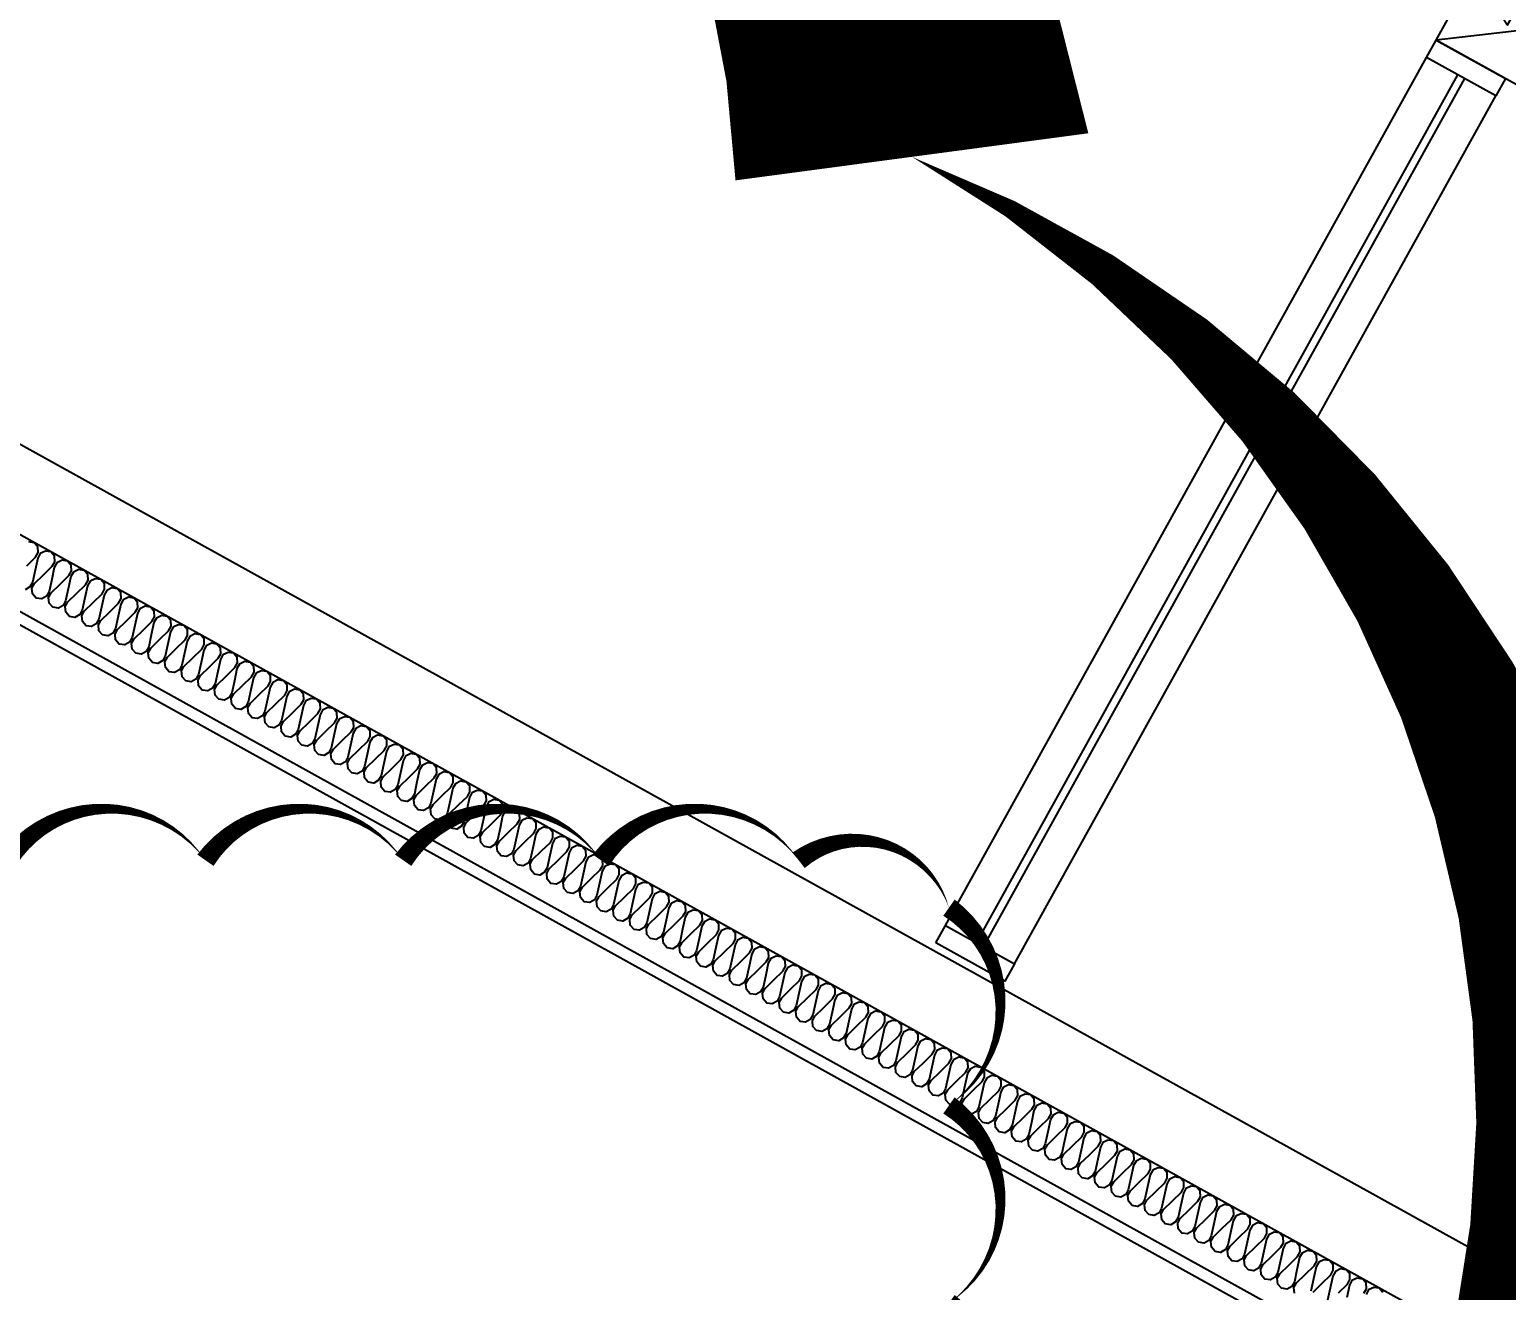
# Model space of a CAD drawing. Header units: millimetres. Extents: x -21000 to 567700, y 435000 to 850800.
# Drawn here: x 262007 to 265741, y 591415 to 594603 of the extents above; entities that cross this region are included whole.
import ezdxf
from ezdxf.xclip import XClip

# ---------------------------------------------------------------- set-up
doc = ezdxf.new("R2010")
doc.units = ezdxf.units.MM
doc.header["$LTSCALE"] = 700
doc.header["$XCLIPFRAME"] = 2
doc.layers.get('0').update_dxf_attribs({"color": 2})
doc.layers.get('Defpoints').update_dxf_attribs({"color": 171})
for name, color, linetype in [('AB_Pbase$0$ELE9', 9, 'Continuous'), ('AB_Pbase$0$FIN', 6, 'Continuous'), ('AB_Pbase$0$HAT-BR', 5, 'Continuous'), ('AB_Pbase$0$INS', 8, 'Continuous'), ('AB_Pbase$0$WIN', 4, 'Continuous')]:
    doc.layers.add(name, color=color, linetype=linetype)
doc.layers.add('AB_Pbase$0$주차장기둥$0$DEFPOINT', color=247, linetype='Continuous', plot=False)
doc.styles.add('AB_Pbase$0$주차장기둥$0$맑은 고딕', font='')
doc.styles.get('AB_Pbase$0$주차장기둥$0$맑은 고딕').set_extended_font_data('Dotum')

# ---------------------------------------------------------------- blocks, each defined once
blk = doc.blocks.new('AB_Pbase$0$AB_Pbase_지하1층_골조')
for p, q in [((265775.3, 591451.7), (259784.1, 594772.7)), ((265503.4, 591373.8), (259687.2, 594597.8))]:
    blk.add_line(p, q)
blk = doc.blocks.new('AB_Pbase$0$주차장기둥$0$p기둥 5x7')
blk.add_lwpolyline([(-250, 350), (250, 350), (250, -350), (-250, -350)], close=True)
at = {"layer": 'AB_Pbase$0$주차장기둥$0$DEFPOINT'}
for p, q in [((250, 350), (-250, -350)), ((-250, 350), (250, -350))]:
    blk.add_line(p, q, dxfattribs=at)
at = {"layer": 'AB_Pbase$0$주차장기둥$0$DEFPOINT', "color": 6, "style": 'AB_Pbase$0$주차장기둥$0$맑은 고딕'}
for s, height, p in [('C1', 100, (-24.4, -160.2)), ('5x7', 50, (28.8, -258.5))]:
    blk.add_text(s, height=height, rotation=0, dxfattribs=at).set_placement(p)
blk = doc.blocks.new('AB_Pbase$0$주차장기둥')
at = {"rotation": 271.9999981018843}
blk.add_blockref('AB_Pbase$0$주차장기둥$0$p기둥 5x7', (1079.2, 64409.2), dxfattribs=at)
blk = doc.blocks.new('AB_Pbase')
at = {"layer": 'AB_Pbase$0$HAT-BR'}
h = blk.add_hatch(dxfattribs=at)
h.set_pattern_fill('ANSI31', color=256, scale=20, angle=145)
h.paths.add_polyline_path([(235929.4, 604527.6), (236063.8, 604661.9), (238153, 602571.6), (240063.6, 606018.4), (240229.8, 605926.3), (238280.5, 602409.7), (237010.4, 601140.3), (237826.9, 600323.4), (237692.5, 600189.1), (236741.7, 601140.4), (238029, 602427)])
h.paths.add_polyline_path([(238632.8, 599517.1), (232550.1, 593437.5), (232684.4, 593303.2), (238767.1, 599382.7)])
h.paths.add_polyline_path([(239573, 598576.4), (244422.5, 593724.3), (238339.7, 587644.8), (238205.4, 587779.2), (244153.8, 593724.4), (239438.6, 598442)])
h.paths.add_polyline_path([(253366.3, 576146.8), (254890.9, 574621.3), (254756.5, 574487), (253231.9, 576012.5)], flags=17)
h.paths.add_polyline_path([(246954.3, 581883.1), (245525.6, 580455.2), (245391.3, 580589.5), (246820, 582017.5)])
h.paths.add_polyline_path([(247173.6, 582371), (252407.6, 587602.2), (252541.9, 587467.8), (247308, 582236.6)])
h.paths.add_polyline_path([(260580.1, 582120.7), (261142.4, 583135.1), (260976.2, 583227.2), (260414, 582212.8)], flags=17)
h.paths.add_polyline_path([(263886.9, 576046.1), (264234.4, 575698.5), (264194.3, 575658.4), (265114.4, 575148.5), (265206.5, 575314.6)])
edge = h.paths.add_edge_path()
edge.add_line((263638.9, 581842.7), (261303.6, 583137.2))
edge.add_line((261303.6, 583137.2), (261395.8, 583303.3))
edge.add_line((261395.8, 583303.3), (265930.7, 580789.6))
edge.add_line((265930.7, 580789.6), (269809.1, 587786.6))
edge.add_line((269809.1, 587786.6), (269975.3, 587694.4))
edge.add_line((269975.3, 587694.4), (266096.8, 580697.5))
edge.add_line((266096.8, 580697.5), (266534.1, 580455.1))
edge.add_line((266534.1, 580455.1), (266442, 580288.9))
edge.add_line((266442, 580288.9), (263805.1, 581750.6))
edge.add_line((263638.9, 581842.7), (262485.1, 579761.3))
edge.add_line((263805.1, 581750.6), (261405.4, 577421.6))
edge.add_line((262393, 579595.1), (259935.3, 580957.4))
edge.add_line((262485.1, 579761.3), (259861.3, 581215.7))
edge.add_line((262393, 579595.1), (261239.3, 577513.7))
edge.add_line((259861.3, 581215.7), (259168.1, 579965.2))
edge.add_line((259334.3, 579873.1), (259168.1, 579965.2))
edge.add_line((259935.3, 580957.4), (259334.3, 579873.1))
edge.add_line((261239.3, 577513.7), (258615.4, 578968.1))
edge.add_line((258615.4, 578968.1), (258523.3, 578802))
edge.add_line((258523.3, 578802), (263739.4, 575910.6))
edge.add_line((263739.4, 575910.6), (263879.2, 576050.4))
edge.add_line((263879.2, 576050.4), (261405.4, 577421.6))
edge = h.paths.add_edge_path()
edge.add_line((273761.7, 610263.5), (273411.9, 610457.4))
edge.add_line((273411.9, 610457.4), (273281, 610221.2))
edge.add_line((273281, 610221.2), (271837.9, 611021.2))
edge.add_line((271837.9, 611021.2), (270579.8, 608751.5))
edge.add_line((270579.8, 608751.5), (267899.1, 610237.5))
edge.add_line((267899.1, 610237.5), (268345.1, 611042.1))
edge.add_line((268345.1, 611042.1), (267907.8, 611284.5))
edge.add_line((267907.8, 611284.5), (267461.8, 610479.9))
edge.add_line((267461.8, 610479.9), (264676.1, 612024))
edge.add_line((264676.1, 612024), (266867.4, 615977.3))
edge.add_line((266867.4, 615977.3), (266701.3, 616069.4))
edge.add_line((266701.3, 616069.4), (265295.3, 613533))
edge.add_line((265295.3, 613533), (264945.5, 613726.9))
edge.add_line((264945.5, 613726.9), (264853.4, 613560.7))
edge.add_line((264853.4, 613560.7), (265203.2, 613366.8))
edge.add_line((265203.2, 613366.8), (264417.8, 611949.9))
edge.add_line((264417.8, 611949.9), (276229.5, 605402.6))
edge.add_line((276229.5, 605402.6), (278088.8, 608756.8))
edge.add_line((278088.8, 608756.8), (278565.5, 608492.5))
edge.add_line((278565.5, 608492.5), (278798.2, 608912.4))
edge.add_line((278798.2, 608912.4), (278719.4, 608956))
edge.add_line((278719.4, 608956), (278578.9, 608702.3))
edge.add_line((278578.9, 608702.3), (278093.4, 608971.4))
edge.add_line((278093.4, 608971.4), (278825.5, 610292.1))
edge.add_line((278825.5, 610292.1), (278746.8, 610335.7))
edge.add_line((278746.8, 610335.7), (278092.3, 609155))
edge.add_line((278092.3, 609155), (277414.5, 609530.7))
edge.add_line((277414.5, 609530.7), (277370.8, 609452))
edge.add_line((277370.8, 609452), (278048.7, 609076.3))
edge.add_line((278048.7, 609076.3), (276155.5, 605660.9))
edge.add_line((276155.5, 605660.9), (275027.2, 606286.3))
edge.add_line((275027.2, 606286.3), (275473.2, 607090.9))
edge.add_line((275473.2, 607090.9), (275394.5, 607134.6))
edge.add_line((275394.5, 607134.6), (274948.5, 606329.9))
edge.add_line((274948.5, 606329.9), (274668.6, 606485.1))
edge.add_line((274668.6, 606485.1), (275114.6, 607289.7))
edge.add_line((275114.6, 607289.7), (275035.9, 607333.3))
edge.add_line((275035.9, 607333.3), (274589.9, 606528.7))
edge.add_line((274589.9, 606528.7), (270746, 608659.4))
edge.add_line((270746, 608659.4), (271911.9, 610762.9))
edge.add_line((271911.9, 610762.9), (273538.7, 609861.1))
edge.add_line((273538.7, 609861.1), (273766.6, 610272.2))
h.paths.add_polyline_path([(249823.9, 630123.9), (248214.6, 631015.9), (248122.5, 630849.7), (249731.8, 629957.7)])
h.paths.add_polyline_path([(264448.6, 621462.8), (264706.6, 621319.7), (264798.7, 621485.9), (263959.1, 621951.3), (263866.9, 621785.1), (264282.4, 621554.9), (263271.6, 619731.3), (263437.7, 619639.2)])
h.paths.add_polyline_path([(269499.6, 619034.5), (268660, 619499.9), (268567.9, 619333.7), (269048.9, 619067.1), (267972.6, 617125.4), (268138.8, 617033.3), (269215.1, 618975), (269407.5, 618868.3)])
h.paths.add_polyline_path([(278950.9, 618872.1), (277573.4, 619635.6), (275440.2, 615787.3), (272265.3, 617547.2), (272173.2, 617381), (274499.7, 616091.4), (273527.6, 614337.8), (273693.8, 614245.7), (274665.9, 615999.3), (276004, 615257.5), (276166.4, 615550.5), (275676.7, 615822), (277647.4, 619377.4), (278858.8, 618705.9)])
h.paths.add_polyline_path([(271683.5, 616497.6), (271517.4, 616589.7), (270492, 614739.9), (270658.2, 614647.8)])
h.paths.add_polyline_path([(266121, 619581), (265095.6, 617731.2), (264929.4, 617823.3), (265954.8, 619673.1)])
h.paths.add_polyline_path([(264405.1, 617124.9), (264497.2, 617291.1), (264296.1, 617402.6), (264203.9, 617236.4)])
edge = h.paths.add_edge_path()
edge.add_line((261140, 623342.4), (261232.1, 623508.6))
edge.add_line((261232.1, 623508.6), (257484.4, 625586))
edge.add_line((257484.4, 625586), (257392.3, 625419.8))
edge.add_line((257392.3, 625419.8), (258756.7, 624663.5))
edge.add_line((258756.7, 624663.5), (257030.8, 621549.9))
edge.add_line((257030.8, 621549.9), (255666.4, 622306.2))
edge.add_line((255666.4, 622306.2), (255622.7, 622227.5))
edge.add_line((255622.7, 622227.5), (256987.1, 621471.2))
edge.add_line((256987.1, 621471.2), (256735, 621016.4))
edge.add_line((256735, 621016.4), (256813.8, 620972.7))
edge.add_line((256813.8, 620972.7), (258835.4, 624619.9))
edge.add_line((258835.4, 624619.9), (261140, 623342.4))
h.paths.add_polyline_path([(252295.3, 623557.4), (252251.7, 623478.7), (252800.5, 623174.5), (252844.1, 623253.2)], flags=17)
h.paths.add_polyline_path([(278024, 614023.5), (278741.6, 615317.9), (277798.7, 613617.1), (277877.5, 613573.4), (278119.7, 614010.5), (279335.4, 613336.6), (279379.1, 613415.3), (278163.4, 614089.2), (278820.3, 615274.3), (278741.6, 615317.9)])
h.paths.add_polyline_path([(276999.8, 611990.1), (277047.9, 611963.4), (276926.7, 611744.8), (276799.9, 611815.1), (277163.5, 612471), (277242.2, 612427.4)], flags=17)
h.paths.add_polyline_path([(275349.5, 612653.4), (275456.1, 612845.8), (275766.5, 612673.7), (275659.8, 612481.3)], flags=17)
h.paths.add_polyline_path([(274915.1, 612859.8), (274748.9, 612952), (274506.5, 612514.6), (274672.7, 612422.5)], flags=17)
h.paths.add_polyline_path([(279024.5, 610867.8), (280144.5, 612888.1), (280223.2, 612844.5), (279103.3, 610824.1)])
h.paths.add_polyline_path([(279601.8, 610547.8), (280721.7, 612568.2), (280800.4, 612524.5), (279680.5, 610504.2)])
edge = h.paths.add_edge_path()
edge.add_line((268115.9, 579441.1), (268710.6, 579111.4))
edge.add_line((268710.6, 579111.4), (268676.7, 579050.2))
edge.add_line((268676.7, 579050.2), (271436.1, 577520.6))
edge.add_line((271436.1, 577520.6), (271470, 577581.9))
edge.add_line((271470, 577581.9), (271528.2, 577686.8))
edge.add_line((271528.2, 577686.8), (268174.1, 579546.1))
edge.add_line((268174.1, 579546.1), (268115.9, 579441.1))
h.paths.add_polyline_path([(252546, 576288.4), (251117.3, 574860.5), (254615.6, 571360.4), (257807.1, 577118), (257640.9, 577210.2), (255736.8, 573775), (255682.7, 573829.2), (255548.3, 573694.9), (255641, 573602.1), (254521.2, 571582.1), (251315.3, 574789.7), (252680.4, 576154.1)])
h.paths.add_polyline_path([(254748.7, 622094.5), (254457.8, 621569.8), (254624, 621477.7), (254914.9, 622002.4)], flags=17)
h.paths.add_polyline_path([(260390.1, 620339.5), (260224, 620431.6), (261377.8, 622513.2), (261544, 622421.1)])
h.paths.add_polyline_path([(246694.2, 601788.4), (244262.8, 603136.2), (244354.9, 603302.4), (246786.3, 601954.6)])
h.paths.add_polyline_path([(264513.8, 616681.6), (263362.4, 614604.4), (263948.4, 614279.6), (263856.3, 614113.4), (262500.6, 614864.9), (262592.7, 615031.1), (263196.2, 614696.5), (264347.6, 616773.8)])
h.paths.add_polyline_path([(251505.8, 616203), (251413.7, 616036.9), (267384.3, 607184.2), (267476.4, 607350.4)])
h.paths.add_polyline_path([(271057.7, 605148), (274188.8, 603412.4), (272429, 600237.5), (270189.9, 601478.7), (270097.8, 601312.5), (274624, 598803.6), (274716.1, 598969.8), (272595.1, 600145.4), (274355, 603320.3), (277464.3, 601596.8), (270405.5, 588862.3), (265870.5, 591376.1), (265778.4, 591209.9), (270479.5, 588604), (277722.6, 601670.9), (271149.8, 605314.2)])
h.paths.add_polyline_path([(255481.8, 630440.5), (255389.7, 630274.4), (255792, 630051.4), (254296.4, 627353.1), (254375.1, 627309.5), (255870.8, 630007.7), (258726.4, 628424.8), (257230.8, 625726.6), (257396.9, 625634.5), (258984.7, 628498.9)])
h.paths.add_polyline_path([(252754.7, 624571.9), (253714.6, 626303.6), (253793.4, 626260), (252833.4, 624528.2)])
h.paths.add_polyline_path([(271454, 617733.9), (271546.1, 617900.1), (271143.9, 618123.1), (271051.8, 617956.9)])
h.paths.add_polyline_path([(274129.6, 612597.8), (274173.2, 612676.5), (272975, 613340.7), (272679.2, 612807.2), (272845.4, 612715.1), (273097.5, 613169.9)], flags=17)
h.paths.add_polyline_path([(261119, 615848), (261285.2, 615755.9), (262691.1, 618292.3), (262525, 618384.4)])
h.paths.add_polyline_path([(261302.7, 615746.2), (261210.6, 615580), (261503.6, 615417.6), (261595.7, 615583.7)], flags=17)
h.paths.add_polyline_path([(260779.6, 615235.7), (260945.8, 615143.6), (260407.7, 614172.8), (247559.5, 621294.6), (247428.3, 621367.4), (245110.6, 622652.1), (245202.7, 622818.3), (246042.3, 622352.9), (246488.4, 623157.5), (246654.5, 623065.4), (246208.5, 622260.8), (248062.7, 621233), (249400.8, 623646.9), (248952.5, 623895.4), (248996.2, 623974.1), (249984.5, 623426.3), (249940.9, 623347.5), (249479.5, 623603.3), (248141.4, 621189.3), (250017.5, 620149.4), (251359.6, 622570.7), (250948.5, 622798.5), (250988.1, 622869.9), (251939.3, 622342.7), (251895.6, 622264), (251434.3, 622519.7), (250096.2, 620105.8), (252811.9, 618600.4), (253257.9, 619405.1), (253336.6, 619361.5), (252890.6, 618556.8), (253257.9, 618353.2), (254159.7, 619980), (253792.3, 620183.6), (253676, 619973.7), (253597.3, 620017.3), (253905.1, 620572.7), (254071.3, 620480.6), (253971.9, 620301.3), (254627.9, 619937.7), (254535.8, 619771.5), (254238.4, 619936.4), (253336.7, 618309.6), (254613.6, 617601.7), (255607.5, 619394.7), (255773.6, 619302.6), (254779.8, 617509.6), (260333.6, 614431.1)])
h.paths.add_polyline_path([(251257.3, 624727.3), (251091.2, 624819.4), (250887.5, 624452.1), (248071, 626013.3), (247978.9, 625847.1), (247979.1, 625847), (246827.7, 623769.8), (246993.9, 623677.6), (248145.3, 625754.9), (251552, 623866.5), (251644.1, 624032.7), (251053.7, 624359.9)])
h.paths.add_polyline_path([(239278.8, 608614.4), (239444.9, 608522.3), (239503.1, 608627.2), (240058.5, 608319.4), (240150.6, 608485.5), (239595.2, 608793.4), (239937, 609410), (239416.6, 609698.5), (239373, 609619.7), (239727.2, 609423.4)], flags=17)
h.paths.add_polyline_path([(249096, 617321.6), (249188.1, 617487.8), (246328.1, 619073.1), (246196.9, 619145.8), (244727.6, 619960.3), (244635.4, 619794.1)])
h.paths.add_polyline_path([(244912.1, 609773.6), (245004.2, 609939.8), (238523.3, 613532.3), (235245.5, 607619), (234042, 606416.1), (235434.6, 605022.7), (235569, 605157.1), (234240, 606486.8), (235318, 607564.2), (236122.2, 609014.9), (238706.7, 607582.3), (238270.4, 606795.2), (238991.9, 606395.2), (239084, 606561.4), (238528.6, 606869.2), (239047.4, 607805.1), (238881.2, 607897.2), (238798.8, 607748.5), (238357.1, 607993.3), (239086.7, 609309.6), (239008, 609353.3), (238278.4, 608037), (236214.3, 609181.1), (238509.9, 613322.4), (242795.5, 610946.9), (241038.1, 607776.4), (241204.2, 607684.3), (242961.7, 610854.8)])
h.paths.add_polyline_path([(254770.9, 631457.8), (254937, 631365.6), (255145.7, 631742.1), (254979.5, 631834.2)])
h.paths.add_polyline_path([(254539.5, 630648.5), (254373.3, 630740.6), (254143, 630325.1), (253548.3, 630654.8), (253504.7, 630576.1), (254099.4, 630246.4), (253042.5, 628339.7), (251765.6, 629047.6), (252822.5, 630954.2), (252848.7, 630939.7), (252892.3, 631018.4), (252787.4, 631076.6), (251686.9, 629091.2), (250436.1, 629784.5), (250344, 629618.3), (251594.7, 628925), (250494.2, 626939.6), (250599.2, 626881.5), (250642.8, 626960.2), (250616.6, 626974.7), (251673.5, 628881.4), (252950.4, 628173.6), (251893.5, 626266.9), (251298.8, 626596.6), (251255.1, 626517.9), (251849.9, 626188.2), (251488.7, 625536.6), (251654.9, 625444.5)])
at = {"layer": 'AB_Pbase$0$ELE9'}
for p, q in [((264322.4, 592337.2), (265539.2, 594532.5)), ((264497.3, 592240.2), (265714.2, 594435.5))]:
    blk.add_line(p, q, dxfattribs=at)
at = {"layer": 'AB_Pbase$0$FIN'}
for p, q in [((265231.5, 591295.8), (259572.7, 594432.5)), ((265272.3, 591307.5), (259613.5, 594444.2))]:
    blk.add_line(p, q, dxfattribs=at)
at = {"layer": 'AB_Pbase$0$INS'}
for points in [[(265428.7, 591409.7), (265419.4, 591420.3), (265405.6, 591422.5), (265392.4, 591416.1), (265386, 591404.6)], [(265380.8, 591407.5), (265387.2, 591419), (265386.7, 591433), (265377.5, 591443.6), (265363.6, 591445.8), (265350.4, 591439.4), (265344, 591427.8), (265337.3, 591397.2)], [(265316.4, 591408.9), (265338.8, 591430.7), (265345.2, 591442.3), (265344.7, 591456.3), (265335.5, 591466.9), (265321.6, 591469.1), (265308.4, 591462.6), (265302, 591451.1), (265295.4, 591420.5), (265288.7, 591389.9)], [(265252, 591410.3), (265274.4, 591432.1), (265296.8, 591454), (265303.2, 591465.6), (265302.7, 591479.5), (265293.5, 591490.1), (265279.6, 591492.3), (265266.5, 591485.9), (265260.1, 591474.4), (265253.4, 591443.8), (265246.7, 591413.2)], [(265205.1, 591407.4), (265203.6, 591422), (265210, 591433.5), (265232.4, 591455.4), (265254.8, 591477.3), (265261.2, 591488.8), (265260.7, 591502.8), (265251.5, 591513.4), (265237.6, 591515.6), (265224.5, 591509.2), (265218.1, 591497.6), (265211.4, 591467), (265204.7, 591436.4), (265198.3, 591424.9), (265186.2, 591417.9), (265172.3, 591420.1), (265163.1, 591430.7), (265161.6, 591445.3), (265168, 591456.8), (265190.4, 591478.7), (265212.8, 591500.6), (265219.2, 591512.1), (265218.7, 591526.1), (265209.5, 591536.7), (265195.7, 591538.9), (265182.5, 591532.5), (265176.1, 591520.9), (265169.4, 591490.3), (265162.8, 591459.7), (265156.4, 591448.2), (265144.2, 591441.2), (265130.4, 591443.4), (265121.1, 591454), (265119.6, 591468.5), (265126, 591480.1), (265148.4, 591501.9), (265170.8, 591523.8), (265177.2, 591535.4), (265176.8, 591549.4), (265167.5, 591560), (265153.7, 591562.2), (265140.5, 591555.7), (265134.1, 591544.2), (265127.4, 591513.6), (265120.8, 591483), (265114.4, 591471.4), (265102.3, 591464.4), (265088.4, 591466.6), (265079.2, 591477.2), (265077.6, 591491.8), (265084, 591503.3), (265106.5, 591525.2), (265128.9, 591547.1), (265135.3, 591558.6), (265134.8, 591572.6), (265125.6, 591583.2), (265111.7, 591585.4), (265098.5, 591579), (265092.1, 591567.5), (265085.5, 591536.9), (265078.8, 591506.3), (265072.4, 591494.7), (265060.3, 591487.7), (265046.4, 591489.9), (265037.2, 591500.5), (265035.7, 591515.1), (265042.1, 591526.6), (265064.5, 591548.5), (265086.9, 591570.4), (265093.3, 591581.9), (265092.8, 591595.9), (265083.6, 591606.5), (265069.7, 591608.7), (265056.5, 591602.3), (265050.2, 591590.7), (265043.5, 591560.1), (265036.8, 591529.5), (265030.4, 591518), (265018.3, 591511), (265004.4, 591513.2), (264995.2, 591523.8), (264993.7, 591538.3), (265000.1, 591549.9), (265022.5, 591571.8), (265044.9, 591593.6), (265051.3, 591605.2), (265050.8, 591619.2), (265041.6, 591629.8), (265027.7, 591632), (265014.6, 591625.5), (265008.2, 591614), (265001.5, 591583.4), (264994.8, 591552.8), (264988.4, 591541.2), (264976.3, 591534.2), (264962.4, 591536.4), (264953.2, 591547), (264951.7, 591561.6), (264958.1, 591573.2), (264980.5, 591595), (265002.9, 591616.9), (265009.3, 591628.5), (265008.8, 591642.4), (264999.6, 591653), (264985.8, 591655.2), (264972.6, 591648.8), (264966.2, 591637.3), (264959.5, 591606.7), (264952.8, 591576.1), (264946.4, 591564.5), (264934.3, 591557.5), (264920.5, 591559.7), (264911.2, 591570.3), (264909.7, 591584.9), (264916.1, 591596.4), (264938.5, 591618.3), (264960.9, 591640.2), (264967.3, 591651.7), (264966.9, 591665.7), (264957.6, 591676.3), (264943.8, 591678.5), (264930.6, 591672.1), (264924.2, 591660.5), (264917.5, 591629.9), (264910.9, 591599.3), (264904.5, 591587.8), (264892.3, 591580.8), (264878.5, 591583), (264869.3, 591593.6), (264867.7, 591608.2), (264874.1, 591619.7), (264896.5, 591641.6), (264919, 591663.4), (264925.4, 591675), (264924.9, 591689), (264915.7, 591699.6), (264901.8, 591701.8), (264888.6, 591695.4), (264882.2, 591683.8), (264875.6, 591653.2), (264868.9, 591622.6), (264862.5, 591611.1), (264850.4, 591604.1), (264836.5, 591606.3), (264827.3, 591616.9), (264825.7, 591631.4), (264832.1, 591643), (264854.6, 591664.8), (264877, 591686.7), (264883.4, 591698.3), (264882.9, 591712.3), (264873.7, 591722.8), (264859.8, 591725), (264846.6, 591718.6), (264840.2, 591707.1), (264833.6, 591676.5), (264826.9, 591645.9), (264820.5, 591634.3), (264808.4, 591627.3), (264794.5, 591629.5), (264785.3, 591640.1), (264783.8, 591654.7), (264790.2, 591666.2), (264812.6, 591688.1), (264835, 591710), (264841.4, 591721.5), (264840.9, 591735.5), (264831.7, 591746.1), (264817.8, 591748.3), (264804.7, 591741.9), (264798.3, 591730.4), (264791.6, 591699.8), (264784.9, 591669.1), (264778.5, 591657.6), (264766.4, 591650.6), (264752.5, 591652.8), (264743.3, 591663.4), (264741.8, 591678), (264748.2, 591689.5), (264770.6, 591711.4), (264793, 591733.3), (264799.4, 591744.8), (264798.9, 591758.8), (264789.7, 591769.4), (264775.8, 591771.6), (264762.7, 591765.2), (264756.3, 591753.6), (264749.6, 591723), (264742.9, 591692.4), (264736.5, 591680.9), (264724.4, 591673.9), (264710.5, 591676.1), (264701.3, 591686.7), (264699.8, 591701.2), (264706.2, 591712.8), (264728.6, 591734.7), (264751, 591756.5), (264757.4, 591768.1), (264757, 591782.1), (264747.7, 591792.7), (264733.9, 591794.9), (264720.7, 591788.4), (264714.3, 591776.9), (264707.6, 591746.3), (264701, 591715.7), (264694.6, 591704.1), (264682.4, 591697.1), (264668.6, 591699.3), (264659.3, 591709.9), (264657.8, 591724.5), (264664.2, 591736.1), (264686.6, 591757.9), (264709, 591779.8), (264715.4, 591791.3), (264715, 591805.3), (264705.8, 591815.9), (264691.9, 591818.1), (264678.7, 591811.7), (264672.3, 591800.2), (264665.6, 591769.6), (264659, 591739), (264652.6, 591727.4), (264640.5, 591720.4), (264626.6, 591722.6), (264617.4, 591733.2), (264615.8, 591747.8), (264622.2, 591759.3), (264644.7, 591781.2), (264667.1, 591803.1), (264673.5, 591814.6), (264673, 591828.6), (264663.8, 591839.2), (264649.9, 591841.4), (264636.7, 591835), (264630.3, 591823.4), (264623.7, 591792.8), (264617, 591762.2), (264610.6, 591750.7), (264598.5, 591743.7), (264584.6, 591745.9), (264575.4, 591756.5), (264573.9, 591771), (264580.3, 591782.6), (264602.7, 591804.5), (264625.1, 591826.3), (264631.5, 591837.9), (264631, 591851.9), (264621.8, 591862.5), (264607.9, 591864.7), (264594.8, 591858.3), (264588.4, 591846.7), (264581.7, 591816.1), (264575, 591785.5), (264568.6, 591774), (264556.5, 591767), (264542.6, 591769.2), (264533.4, 591779.8), (264531.9, 591794.3), (264538.3, 591805.9), (264560.7, 591827.7), (264583.1, 591849.6), (264589.5, 591861.2), (264589, 591875.1), (264579.8, 591885.7), (264565.9, 591887.9), (264552.8, 591881.5), (264546.4, 591870), (264539.7, 591839.4), (264533, 591808.8), (264526.6, 591797.2), (264514.5, 591790.2), (264500.6, 591792.4), (264491.4, 591803), (264489.9, 591817.6), (264496.3, 591829.1), (264518.7, 591851), (264541.1, 591872.9), (264547.5, 591884.4), (264547, 591898.4), (264537.8, 591909), (264524, 591911.2), (264510.8, 591904.8), (264504.4, 591893.2), (264497.7, 591862.6), (264491, 591832), (264484.6, 591820.5), (264472.5, 591813.5), (264458.7, 591815.7), (264449.4, 591826.3), (264447.9, 591840.9), (264454.3, 591852.4), (264476.7, 591874.3), (264499.1, 591896.2), (264505.5, 591907.7), (264505.1, 591921.7), (264495.8, 591932.3), (264482, 591934.5), (264468.8, 591928.1), (264462.4, 591916.5), (264455.7, 591885.9), (264449.1, 591855.3), (264442.7, 591843.8), (264430.5, 591836.8), (264416.7, 591839), (264407.5, 591849.6), (264405.9, 591864.1), (264412.3, 591875.7), (264434.7, 591897.6), (264457.2, 591919.4), (264463.6, 591931), (264463.1, 591945), (264453.9, 591955.6), (264440, 591957.8), (264426.8, 591951.3), (264420.4, 591939.8), (264413.8, 591909.2), (264407.1, 591878.6), (264400.7, 591867), (264388.6, 591860), (264374.7, 591862.2), (264365.5, 591872.8), (264363.9, 591887.4), (264370.3, 591898.9), (264392.8, 591920.8), (264415.2, 591942.7), (264421.6, 591954.2), (264421.1, 591968.2), (264411.9, 591978.8), (264398, 591981), (264384.8, 591974.6), (264378.4, 591963.1), (264371.8, 591932.5), (264365.1, 591901.9), (264358.7, 591890.3), (264346.6, 591883.3), (264332.7, 591885.5), (264323.5, 591896.1), (264322, 591910.7), (264328.4, 591922.2), (264350.8, 591944.1), (264373.2, 591966), (264379.6, 591977.5), (264379.1, 591991.5), (264369.9, 592002.1), (264356, 592004.3), (264342.9, 591997.9), (264336.5, 591986.3), (264329.8, 591955.7), (264323.1, 591925.1), (264316.7, 591913.6), (264304.6, 591906.6), (264290.7, 591908.8), (264281.5, 591919.4), (264280, 591933.9), (264286.4, 591945.5), (264308.8, 591967.4), (264331.2, 591989.2), (264337.6, 592000.8), (264337.1, 592014.8), (264327.9, 592025.4), (264314, 592027.6), (264300.9, 592021.1), (264294.5, 592009.6), (264287.8, 591979), (264281.1, 591948.4), (264274.7, 591936.9), (264262.6, 591929.8), (264248.7, 591932.1), (264239.5, 591942.6), (264238, 591957.2), (264244.4, 591968.8), (264266.8, 591990.6), (264289.2, 592012.5), (264295.6, 592024.1), (264295.2, 592038), (264285.9, 592048.6), (264272.1, 592050.8), (264258.9, 592044.4), (264252.5, 592032.9), (264245.8, 592002.3), (264239.2, 591971.7), (264232.8, 591960.1), (264220.6, 591953.1), (264206.8, 591955.3), (264197.5, 591965.9), (264196, 591980.5), (264202.4, 591992), (264224.8, 592013.9), (264247.2, 592035.8), (264253.6, 592047.3), (264253.2, 592061.3), (264244, 592071.9), (264230.1, 592074.1), (264216.9, 592067.7), (264210.5, 592056.1), (264203.8, 592025.5), (264197.2, 591994.9), (264190.8, 591983.4), (264178.7, 591976.4), (264164.8, 591978.6), (264155.6, 591989.2), (264154, 592003.8), (264160.4, 592015.3), (264182.9, 592037.2), (264205.3, 592059.1), (264211.7, 592070.6), (264211.2, 592084.6), (264202, 592095.2), (264188.1, 592097.4), (264174.9, 592091), (264168.5, 592079.4), (264161.9, 592048.8), (264155.2, 592018.2), (264148.8, 592006.7), (264136.7, 591999.7), (264122.8, 592001.9), (264113.6, 592012.5), (264112.1, 592027), (264118.5, 592038.6), (264140.9, 592060.4), (264163.3, 592082.3), (264169.7, 592093.9), (264169.2, 592107.9), (264160, 592118.5), (264146.1, 592120.7), (264133, 592114.2), (264126.6, 592102.7), (264119.9, 592072.1), (264113.2, 592041.5), (264106.8, 592029.9), (264094.7, 592022.9), (264080.8, 592025.1), (264071.6, 592035.7), (264070.1, 592050.3), (264076.5, 592061.8), (264098.9, 592083.7), (264121.3, 592105.6), (264127.7, 592117.1), (264127.2, 592131.1), (264118, 592141.7), (264104.1, 592143.9), (264091, 592137.5), (264084.6, 592126), (264077.9, 592095.4), (264071.2, 592064.8), (264064.8, 592053.2), (264052.7, 592046.2), (264038.8, 592048.4), (264029.6, 592059), (264028.1, 592073.6), (264034.5, 592085.1), (264056.9, 592107), (264079.3, 592128.9), (264085.7, 592140.4), (264085.2, 592154.4), (264076, 592165), (264062.2, 592167.2), (264049, 592160.8), (264042.6, 592149.2), (264035.9, 592118.6), (264029.2, 592088), (264022.8, 592076.5), (264010.7, 592069.5), (263996.9, 592071.7), (263987.6, 592082.3), (263986.1, 592096.8), (263992.5, 592108.4), (264014.9, 592130.3), (264037.3, 592152.1), (264043.7, 592163.7), (264043.3, 592177.7), (264034, 592188.3), (264020.2, 592190.5), (264007, 592184), (264000.6, 592172.5), (263993.9, 592141.9), (263987.3, 592111.3), (263980.9, 592099.7), (263968.7, 592092.7), (263954.9, 592094.9), (263945.7, 592105.5), (263944.1, 592120.1), (263950.5, 592131.7), (263972.9, 592153.5), (263995.4, 592175.4), (264001.8, 592187), (264001.3, 592200.9), (263992.1, 592211.5), (263978.2, 592213.7), (263965, 592207.3), (263958.6, 592195.8), (263952, 592165.2), (263945.3, 592134.6), (263938.9, 592123), (263926.8, 592116), (263912.9, 592118.2), (263903.7, 592128.8), (263902.1, 592143.4), (263908.5, 592154.9), (263931, 592176.8), (263953.4, 592198.7), (263959.8, 592210.2), (263959.3, 592224.2), (263950.1, 592234.8), (263936.2, 592237), (263923, 592230.6), (263916.6, 592219), (263910, 592188.4), (263903.3, 592157.8), (263896.9, 592146.3), (263884.8, 592139.3), (263870.9, 592141.5), (263861.7, 592152.1), (263860.2, 592166.7), (263866.6, 592178.2), (263889, 592200.1), (263911.4, 592221.9), (263917.8, 592233.5), (263917.3, 592247.5), (263908.1, 592258.1), (263894.2, 592260.3), (263881.1, 592253.9), (263874.7, 592242.3), (263868, 592211.7), (263861.3, 592181.1), (263854.9, 592169.6), (263842.8, 592162.6), (263828.9, 592164.8), (263819.7, 592175.4), (263818.2, 592189.9), (263824.6, 592201.5), (263847, 592223.3), (263869.4, 592245.2), (263875.8, 592256.8), (263875.3, 592270.8), (263866.1, 592281.3), (263852.2, 592283.5), (263839.1, 592277.1), (263832.7, 592265.6), (263826, 592235), (263819.3, 592204.4), (263812.9, 592192.8), (263800.8, 592185.8), (263786.9, 592188), (263777.7, 592198.6), (263776.2, 592213.2), (263782.6, 592224.7), (263805, 592246.6), (263827.4, 592268.5), (263833.8, 592280), (263833.4, 592294), (263824.1, 592304.6), (263810.3, 592306.8), (263797.1, 592300.4), (263790.7, 592288.9), (263784, 592258.3), (263777.4, 592227.6), (263771, 592216.1), (263758.8, 592209.1), (263745, 592211.3), (263735.7, 592221.9), (263734.2, 592236.5), (263740.6, 592248), (263763, 592269.9), (263785.5, 592291.8), (263791.8, 592303.3), (263791.4, 592317.3), (263782.2, 592327.9), (263768.3, 592330.1), (263755.1, 592323.7), (263748.7, 592312.1), (263742, 592281.5), (263735.4, 592250.9), (263729, 592239.4), (263716.9, 592232.4), (263703, 592234.6), (263693.8, 592245.2), (263692.2, 592259.7), (263698.6, 592271.3), (263721.1, 592293.2), (263743.5, 592315), (263749.9, 592326.6), (263749.4, 592340.6), (263740.2, 592351.2), (263726.3, 592353.4), (263713.1, 592346.9), (263706.7, 592335.4), (263700.1, 592304.8), (263693.4, 592274.2), (263687, 592262.6), (263674.9, 592255.6), (263661, 592257.8), (263651.8, 592268.4), (263650.3, 592283), (263656.7, 592294.6), (263679.1, 592316.4), (263701.5, 592338.3), (263707.9, 592349.8), (263707.4, 592363.8), (263698.2, 592374.4), (263684.3, 592376.6), (263671.2, 592370.2), (263664.8, 592358.7), (263658.1, 592328.1), (263651.4, 592297.5), (263645, 592285.9), (263632.9, 592278.9), (263619, 592281.1), (263609.8, 592291.7), (263608.3, 592306.3), (263614.7, 592317.8), (263637.1, 592339.7), (263659.5, 592361.6), (263665.9, 592373.1), (263665.4, 592387.1), (263656.2, 592397.7), (263642.3, 592399.9), (263629.2, 592393.5), (263622.8, 592381.9), (263616.1, 592351.3), (263609.4, 592320.7), (263603, 592309.2), (263590.9, 592302.2), (263577, 592304.4), (263567.8, 592315), (263566.3, 592329.5), (263572.7, 592341.1), (263595.1, 592363), (263617.5, 592384.8), (263623.9, 592396.4), (263623.4, 592410.4), (263614.2, 592421), (263600.4, 592423.2), (263587.2, 592416.8), (263580.8, 592405.2), (263574.1, 592374.6), (263567.4, 592344), (263561, 592332.5), (263548.9, 592325.5), (263535.1, 592327.7), (263525.8, 592338.3), (263524.3, 592352.8), (263530.7, 592364.4), (263553.1, 592386.2), (263575.5, 592408.1), (263581.9, 592419.7), (263581.5, 592433.6), (263572.2, 592444.2), (263558.4, 592446.4), (263545.2, 592440), (263538.8, 592428.5), (263532.1, 592397.9), (263525.5, 592367.3), (263519.1, 592355.7), (263506.9, 592348.7), (263493.1, 592350.9), (263483.9, 592361.5), (263482.3, 592376.1), (263488.7, 592387.6), (263511.1, 592409.5), (263533.6, 592431.4), (263540, 592442.9), (263539.5, 592456.9), (263530.3, 592467.5), (263516.4, 592469.7), (263503.2, 592463.3), (263496.8, 592451.7), (263490.2, 592421.1), (263483.5, 592390.5), (263477.1, 592379), (263465, 592372), (263451.1, 592374.2), (263441.9, 592384.8), (263440.3, 592399.4), (263446.7, 592410.9), (263469.2, 592432.8), (263491.6, 592454.7), (263498, 592466.2), (263497.5, 592480.2), (263488.3, 592490.8), (263474.4, 592493), (263461.2, 592486.6), (263454.8, 592475), (263448.2, 592444.4), (263441.5, 592413.8), (263435.1, 592402.3), (263423, 592395.3), (263409.1, 592397.5), (263399.9, 592408.1), (263398.4, 592422.6), (263404.8, 592434.2), (263427.2, 592456.1), (263449.6, 592477.9), (263456, 592489.5), (263455.5, 592503.5), (263446.3, 592514.1), (263432.4, 592516.3), (263419.3, 592509.8), (263412.9, 592498.3), (263406.2, 592467.7), (263399.5, 592437.1), (263393.1, 592425.5), (263381, 592418.5), (263367.1, 592420.7), (263357.9, 592431.3), (263356.4, 592445.9), (263362.8, 592457.4), (263385.2, 592479.3), (263407.6, 592501.2), (263414, 592512.7), (263413.5, 592526.7), (263404.3, 592537.3), (263390.4, 592539.5), (263377.3, 592533.1), (263370.9, 592521.6), (263364.2, 592491), (263357.5, 592460.4), (263351.1, 592448.8), (263339, 592441.8), (263325.1, 592444), (263315.9, 592454.6), (263314.4, 592469.2), (263320.8, 592480.7), (263343.2, 592502.6), (263365.6, 592524.5), (263372, 592536), (263371.6, 592550), (263362.3, 592560.6), (263348.5, 592562.8), (263335.3, 592556.4), (263328.9, 592544.8), (263322.2, 592514.2), (263315.6, 592483.6), (263309.2, 592472.1), (263297, 592465.1), (263283.2, 592467.3), (263273.9, 592477.9), (263272.4, 592492.4), (263278.8, 592504), (263301.2, 592525.9), (263323.7, 592547.7), (263330.1, 592559.3), (263329.6, 592573.3), (263320.4, 592583.9), (263306.5, 592586.1), (263293.3, 592579.6), (263286.9, 592568.1), (263280.2, 592537.5), (263273.6, 592506.9), (263267.2, 592495.4), (263255.1, 592488.3), (263241.2, 592490.6), (263232, 592501.1), (263230.4, 592515.7), (263236.8, 592527.3), (263259.3, 592549.1), (263281.7, 592571), (263288.1, 592582.6), (263287.6, 592596.5), (263278.4, 592607.1), (263264.5, 592609.3), (263251.3, 592602.9), (263244.9, 592591.4), (263238.3, 592560.8), (263231.6, 592530.2), (263225.2, 592518.6), (263213.1, 592511.6), (263199.2, 592513.8), (263190, 592524.4), (263188.5, 592539), (263194.9, 592550.5), (263217.3, 592572.4), (263239.7, 592594.3), (263246.1, 592605.8), (263245.6, 592619.8), (263236.4, 592630.4), (263222.5, 592632.6), (263209.4, 592626.2), (263203, 592614.6), (263196.3, 592584), (263189.6, 592553.4), (263183.2, 592541.9), (263171.1, 592534.9), (263157.2, 592537.1), (263148, 592547.7), (263146.5, 592562.3), (263152.9, 592573.8), (263175.3, 592595.7), (263197.7, 592617.6), (263204.1, 592629.1), (263203.6, 592643.1), (263194.4, 592653.7), (263180.5, 592655.9), (263167.4, 592649.5), (263161, 592637.9), (263154.3, 592607.3), (263147.6, 592576.7), (263141.2, 592565.2), (263129.1, 592558.2), (263115.2, 592560.4), (263106, 592571), (263104.5, 592585.5), (263110.9, 592597.1), (263133.3, 592618.9), (263155.7, 592640.8), (263162.1, 592652.4), (263161.6, 592666.4), (263152.4, 592677), (263138.6, 592679.2), (263125.4, 592672.7), (263119, 592661.2), (263112.3, 592630.6), (263105.6, 592600), (263099.2, 592588.4), (263087.1, 592581.4), (263073.3, 592583.6), (263064, 592594.2), (263062.5, 592608.8), (263068.9, 592620.3), (263091.3, 592642.2), (263113.7, 592664.1), (263120.1, 592675.6), (263119.7, 592689.6), (263110.4, 592700.2), (263096.6, 592702.4), (263083.4, 592696), (263077, 592684.5), (263070.3, 592653.9), (263063.7, 592623.3), (263057.3, 592611.7), (263045.1, 592604.7), (263031.3, 592606.9), (263022.1, 592617.5), (263020.5, 592632.1), (263026.9, 592643.6), (263049.3, 592665.5), (263071.8, 592687.4), (263078.2, 592698.9), (263077.7, 592712.9), (263068.5, 592723.5), (263054.6, 592725.7), (263041.4, 592719.3), (263035, 592707.7), (263028.4, 592677.1), (263021.7, 592646.5), (263015.3, 592635), (263003.2, 592628), (262989.3, 592630.2), (262980.1, 592640.8), (262978.5, 592655.3), (262984.9, 592666.9), (263007.4, 592688.8), (263029.8, 592710.6), (263036.2, 592722.2), (263035.7, 592736.2), (263026.5, 592746.8), (263012.6, 592749), (262999.4, 592742.5), (262993, 592731), (262986.4, 592700.4), (262979.7, 592669.8), (262973.3, 592658.3), (262961.2, 592651.2), (262947.3, 592653.4), (262938.1, 592664), (262936.6, 592678.6), (262943, 592690.2), (262965.4, 592712), (262987.8, 592733.9), (262994.2, 592745.5), (262993.7, 592759.4), (262984.5, 592770), (262970.6, 592772.2), (262957.5, 592765.8), (262951.1, 592754.3), (262944.4, 592723.7), (262937.7, 592693.1), (262931.3, 592681.5), (262919.2, 592674.5), (262905.3, 592676.7), (262896.1, 592687.3), (262894.6, 592701.9), (262901, 592713.4), (262923.4, 592735.3), (262945.8, 592757.2), (262952.2, 592768.7), (262951.7, 592782.7), (262942.5, 592793.3), (262928.6, 592795.5), (262915.5, 592789.1), (262909.1, 592777.5), (262902.4, 592746.9), (262895.7, 592716.3), (262889.3, 592704.8), (262877.2, 592697.8), (262863.3, 592700), (262854.1, 592710.6), (262852.6, 592725.2), (262859, 592736.7), (262881.4, 592758.6), (262903.8, 592780.4), (262910.2, 592792), (262909.8, 592806), (262900.5, 592816.6), (262886.7, 592818.8), (262873.5, 592812.4), (262867.1, 592800.8), (262860.4, 592770.2), (262853.8, 592739.6), (262847.4, 592728.1), (262835.2, 592721.1), (262821.4, 592723.3), (262812.1, 592733.9), (262810.6, 592748.4), (262817, 592760), (262839.4, 592781.8), (262861.9, 592803.7), (262868.3, 592815.3), (262867.8, 592829.3), (262858.6, 592839.8), (262844.7, 592842.1), (262831.5, 592835.6), (262825.1, 592824.1), (262818.4, 592793.5), (262811.8, 592762.9), (262805.4, 592751.3), (262793.3, 592744.3), (262779.4, 592746.5), (262770.2, 592757.1), (262768.6, 592771.7), (262775, 592783.2), (262797.5, 592805.1), (262819.9, 592827), (262826.3, 592838.5), (262825.8, 592852.5), (262816.6, 592863.1), (262802.7, 592865.3), (262789.5, 592858.9), (262783.1, 592847.4), (262776.5, 592816.8), (262769.8, 592786.1), (262763.4, 592774.6), (262751.3, 592767.6), (262737.4, 592769.8), (262728.2, 592780.4), (262726.7, 592795), (262733.1, 592806.5), (262755.5, 592828.4), (262777.9, 592850.3), (262784.3, 592861.8), (262783.8, 592875.8), (262774.6, 592886.4), (262760.7, 592888.6), (262747.6, 592882.2), (262741.2, 592870.6), (262734.5, 592840), (262727.8, 592809.4), (262721.4, 592797.9), (262709.3, 592790.9), (262695.4, 592793.1), (262686.2, 592803.7), (262684.7, 592818.2), (262691.1, 592829.8), (262713.5, 592851.7), (262735.9, 592873.5), (262742.3, 592885.1), (262741.8, 592899.1), (262732.6, 592909.7), (262718.7, 592911.9), (262705.6, 592905.4), (262699.2, 592893.9), (262692.5, 592863.3), (262685.8, 592832.7), (262679.4, 592821.1), (262667.3, 592814.1), (262653.4, 592816.3), (262644.2, 592826.9), (262642.7, 592841.5), (262649.1, 592853.1), (262671.5, 592874.9), (262693.9, 592896.8), (262700.3, 592908.3), (262699.8, 592922.3), (262690.6, 592932.9), (262676.8, 592935.1), (262663.6, 592928.7), (262657.2, 592917.2), (262650.5, 592886.6), (262643.8, 592856), (262637.4, 592844.4), (262625.3, 592837.4), (262611.5, 592839.6), (262602.2, 592850.2), (262600.7, 592864.8), (262607.1, 592876.3), (262629.5, 592898.2), (262651.9, 592920.1), (262658.3, 592931.6), (262657.9, 592945.6), (262648.6, 592956.2), (262634.8, 592958.4), (262621.6, 592952), (262615.2, 592940.4), (262608.5, 592909.8), (262601.9, 592879.2), (262595.5, 592867.7), (262583.3, 592860.7), (262569.5, 592862.9), (262560.3, 592873.5), (262558.7, 592888.1), (262565.1, 592899.6), (262587.5, 592921.5), (262610, 592943.3), (262616.4, 592954.9), (262615.9, 592968.9), (262606.7, 592979.5), (262592.8, 592981.7), (262579.6, 592975.3), (262573.2, 592963.7), (262566.6, 592933.1), (262559.9, 592902.5), (262553.5, 592891), (262541.4, 592884), (262527.5, 592886.2), (262518.3, 592896.8), (262516.7, 592911.3), (262523.1, 592922.9), (262545.6, 592944.7), (262568, 592966.6), (262574.4, 592978.2), (262573.9, 592992.1), (262564.7, 593002.7), (262550.8, 593004.9), (262537.6, 592998.5), (262531.2, 592987), (262524.6, 592956.4), (262517.9, 592925.8), (262511.5, 592914.2), (262499.4, 592907.2), (262485.5, 592909.4), (262476.3, 592920), (262474.8, 592934.6), (262481.2, 592946.1), (262503.6, 592968), (262526, 592989.9), (262532.4, 593001.4), (262531.9, 593015.4), (262522.7, 593026), (262508.8, 593028.2), (262495.7, 593021.8), (262489.3, 593010.2), (262482.6, 592979.6), (262475.9, 592949), (262469.5, 592937.5), (262457.4, 592930.5), (262443.5, 592932.7), (262434.3, 592943.3), (262432.8, 592957.9), (262439.2, 592969.4), (262461.6, 592991.3), (262484, 593013.2), (262490.4, 593024.7), (262489.9, 593038.7), (262480.7, 593049.3), (262466.8, 593051.5), (262453.7, 593045.1), (262447.3, 593033.5), (262440.6, 593002.9), (262433.9, 592972.3), (262427.5, 592960.8), (262415.4, 592953.8), (262401.6, 592956), (262392.3, 592966.6), (262390.8, 592981.1), (262397.2, 592992.7), (262419.6, 593014.6), (262442, 593036.4), (262448.4, 593048), (262448, 593062), (262438.7, 593072.6), (262424.9, 593074.8), (262411.7, 593068.3), (262405.3, 593056.8), (262398.6, 593026.2), (262392, 592995.6), (262385.6, 592984), (262373.4, 592977), (262359.6, 592979.2), (262350.4, 592989.8), (262348.8, 593004.4), (262355.2, 593015.9), (262377.6, 593037.8), (262400.1, 593059.7), (262406.5, 593071.2), (262406, 593085.2), (262396.8, 593095.8), (262382.9, 593098), (262369.7, 593091.6), (262363.3, 593080.1), (262356.6, 593049.5), (262350, 593018.9), (262343.6, 593007.3), (262331.5, 593000.3), (262317.6, 593002.5), (262308.4, 593013.1), (262306.8, 593027.7), (262313.2, 593039.2), (262335.7, 593061.1), (262358.1, 593083), (262364.5, 593094.5), (262364, 593108.5), (262354.8, 593119.1), (262340.9, 593121.3), (262327.7, 593114.9), (262321.3, 593103.3), (262314.7, 593072.7), (262308, 593042.1), (262301.6, 593030.6), (262289.5, 593023.6), (262275.6, 593025.8), (262266.4, 593036.4), (262264.9, 593050.9), (262271.3, 593062.5), (262293.7, 593084.4), (262316.1, 593106.2), (262322.5, 593117.8), (262322, 593131.8), (262312.8, 593142.4), (262298.9, 593144.6), (262285.8, 593138.1), (262279.4, 593126.6), (262272.7, 593096), (262266, 593065.4), (262259.6, 593053.9), (262247.5, 593046.9), (262233.6, 593049.1), (262224.4, 593059.6), (262222.9, 593074.2), (262229.3, 593085.8), (262251.7, 593107.6), (262274.1, 593129.5), (262280.5, 593141.1), (262280, 593155), (262270.8, 593165.6), (262256.9, 593167.8), (262243.8, 593161.4), (262237.4, 593149.9), (262230.7, 593119.3), (262224, 593088.7), (262217.6, 593077.1), (262205.5, 593070.1), (262191.6, 593072.3), (262182.4, 593082.9), (262180.9, 593097.5), (262187.3, 593109), (262209.7, 593130.9), (262232.1, 593152.8), (262238.5, 593164.3), (262238, 593178.3), (262228.8, 593188.9), (262215, 593191.1), (262201.8, 593184.7), (262195.4, 593173.1), (262188.7, 593142.5), (262182, 593111.9), (262175.6, 593100.4), (262163.5, 593093.4), (262149.7, 593095.6), (262140.4, 593106.2), (262138.9, 593120.8), (262145.3, 593132.3), (262167.7, 593154.2), (262190.1, 593176.1), (262196.5, 593187.6), (262196.1, 593201.6), (262186.8, 593212.2), (262173, 593214.4), (262159.8, 593208), (262153.4, 593196.4), (262146.7, 593165.8), (262140.1, 593135.2), (262133.7, 593123.7), (262121.5, 593116.7), (262107.7, 593118.9), (262098.5, 593129.5), (262096.9, 593144), (262103.3, 593155.6), (262125.7, 593177.4), (262148.2, 593199.3), (262154.6, 593210.9), (262154.1, 593224.9), (262144.9, 593235.5), (262131, 593237.7), (262117.8, 593231.2), (262111.4, 593219.7), (262104.8, 593189.1), (262098.1, 593158.5), (262091.7, 593146.9), (262079.6, 593139.9), (262065.7, 593142.1), (262056.5, 593152.7), (262054.9, 593167.3), (262061.3, 593178.8), (262083.8, 593200.7), (262106.2, 593222.6), (262112.6, 593234.1), (262112.1, 593248.1), (262102.9, 593258.7), (262089, 593260.9), (262075.8, 593254.5), (262069.4, 593243), (262062.8, 593212.4), (262056.1, 593181.8), (262049.7, 593170.2), (262037.6, 593163.2), (262023.7, 593165.4), (262014.5, 593176), (262013, 593190.6), (262019.4, 593202.1), (262041.8, 593224), (262064.2, 593245.9), (262070.6, 593257.4), (262070.1, 593271.4), (262060.9, 593282), (262047, 593284.2), (262033.9, 593277.8), (262027.5, 593266.2), (262020.8, 593235.6), (262014.1, 593205), (262007.7, 593193.5), (261995.6, 593186.5)], [(261999.8, 593247.3), (262022.2, 593269.1), (262028.6, 593280.7), (262028.1, 593294.7), (262018.9, 593305.3), (262005, 593307.5)]]:
    blk.add_lwpolyline(points, dxfattribs=at)
at = {"layer": 'AB_Pbase$0$WIN'}
for p, q in [((264401.1, 592293.5), (265618, 594488.8)), ((264418.6, 592283.8), (265635.4, 594479.1))]:
    blk.add_line(p, q, dxfattribs=at)
for points in [[(265539.2, 594532.5), (265563.5, 594576.2), (265738.4, 594479.2), (265714.2, 594435.5)], [(264298.1, 592293.4), (264322.4, 592337.2), (264497.3, 592240.2), (264473, 592196.5)]]:
    blk.add_lwpolyline(points, close=True, dxfattribs=at)
for name, p, rotation in [('AB_Pbase$0$AB_Pbase_지하1층_골조', (0, 0), 359.9999999999999), ('AB_Pbase$0$주차장기둥', (231892.5, 539971.5), 329.0000000345588)]:
    blk.add_blockref(name, p, dxfattribs=dict(rotation=rotation))

msp = doc.modelspace()

# ---------------------------------------------------------------- block references
ref = msp.add_blockref('AB_Pbase', (0, 0))
XClip(ref).set_block_clipping_path([(-0.000000015, 445500.0000000148), (493845.7187941075, 839949.3912975936)])

# ---------------------------------------------------------------- next in the draw order: linework, layer by layer
at = {"layer": 'Defpoints', "color": 30, "true_color": 0xf26722}
msp.add_lwpolyline([(256149.5, 593788.8, 0, 900, -0.520567), (259803.6, 596579.4, 0, 900, -0.520567), (259803.6, 596579.4, 0, 900, -0.520567), (264237.8, 594281.2, 0, 900, -0.520567), (264237.8, 594281.2, 0, 900, -0.520567), (265059, 589561.8, 0, 900, -0.520567), (265059, 589561.8, 0, 900, -0.520567), (261363.8, 586689.1, 0, 900, -0.520567), (261363.8, 586689.1, 0, 900, -0.520567), (256519, 587099.4, 0, 900, -0.520567), (256519, 587099.4, 0, 900, -0.520567)], format="xyseb", close=True, dxfattribs=at)
at = {"layer": 'Defpoints'}
msp.add_lwpolyline([(264331.5, 587882.6, 0, 50, 0.520567), (264331.5, 588382.6, 0, 50, 0.520567), (264331.5, 588882.6, 0, 50, 0.520567), (264331.5, 589382.6, 0, 50, 0.520567), (264331.5, 589882.6, 0, 50, 0.520567), (264331.5, 590382.6, 0, 50, 0.520567), (264331.5, 590882.6, 0, 50, 0.520567), (264331.5, 591382.6, 0, 50, 0.520567), (264331.5, 591882.6, 0, 50, 0.520567), (264331.5, 592382.6, 0, 50, 0.520567), (263951.5, 592502.5, 0, 50, 0.520567), (263451.5, 592502.5, 0, 50, 0.520567), (262951.5, 592502.5, 0, 50, 0.520567), (262451.5, 592502.5, 0, 50, 0.520567), (261951.5, 592502.5, 0, 50, 0.520567), (261451.5, 592502.5, 0, 50, 0.520567), (260951.5, 592502.5, 0, 50, 0.520567), (260451.5, 592502.5, 0, 50, 0.520567), (259951.5, 592502.5, 0, 50, 0.520567), (259451.5, 592502.5, 0, 50, 0.520567), (258951.5, 592502.5, 0, 50, 0.520567), (258451.5, 592502.5, 0, 50, 0.520567), (257951.5, 592502.5, 0, 50, 0.520567)], format="xyseb", dxfattribs=at)

doc.saveas('drawing.dxf')
